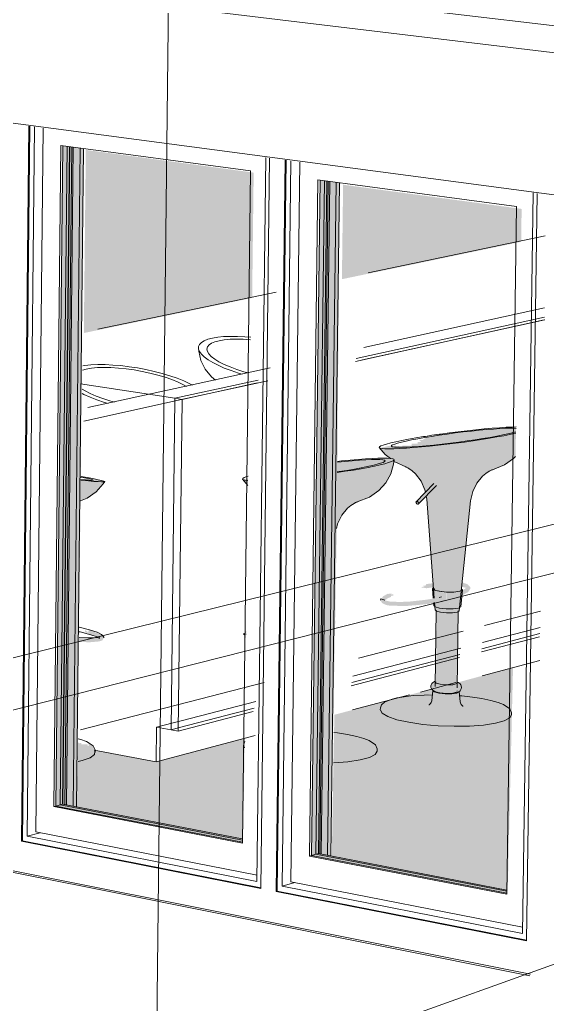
# Model space of a CAD drawing. Header units: inches. Extents: x 5690 to 5695, y -585 to 907.
# Drawn here: x 5694.4849 to 5694.5512, y 381.7441 to 381.8679 of the extents above; entities that cross this region are included whole.
import ezdxf

# ---------------------------------------------------------------- set-up
doc = ezdxf.new("R2010")
doc.units = ezdxf.units.IN
doc.header["$MEASUREMENT"] = 0
for name, color, linetype, lineweight in [('A-FLOR', 192, 'Continuous', 13), ('A-GLAZ-2', 151, 'Continuous', 9), ('A-WALL', 113, 'Continuous', 13), ('C-TOPO', 7, 'Continuous', 9), ('G-ANNO-SYMB-1', 111, 'Continuous', 9), ('I-FURN', 30, 'Continuous', 9), ('I-WALL', 2, 'Continuous', 13), ('Q-CASE', 31, 'Continuous', 9)]:
    doc.layers.add(name, color=color, linetype=linetype, lineweight=lineweight)
doc.layers.add('A-GLAZ-1', color=151, linetype='Continuous', lineweight=13, transparency=0.75)

msp = doc.modelspace()

# ---------------------------------------------------------------- hatches: boundary and pattern name
at = {"layer": 'A-GLAZ-1'}
h = msp.add_hatch(color=256, dxfattribs=at)
h.paths.add_polyline_path([(5694.51286, 381.7645), (5694.51286, 381.7649), (5694.49203, 381.76895), (5694.49253, 381.80737), (5694.49356, 381.80786), (5694.49421, 381.80831), (5694.4949, 381.80903), (5694.49558, 381.80985), (5694.49544, 381.8099), (5694.49408, 381.81011), (5694.49408, 381.81013), (5694.49374, 381.81018), (5694.49319, 381.81021), (5694.49319, 381.81013), (5694.49306, 381.81013), (5694.49302, 381.81008), (5694.49255, 381.81008), (5694.49291, 381.8517), (5694.49031, 381.85205), (5694.49028, 381.85012), (5694.48948, 381.76902), (5694.51286, 381.7645)], flags=0)
h.paths.add_polyline_path([(5694.51356, 381.8094), (5694.51356, 381.81021), (5694.51302, 381.81013), (5694.51302, 381.80998), (5694.51356, 381.80941)], flags=0)
for points in [[(5694.49294, 381.82851), (5694.51409, 381.83293), (5694.51428, 381.84868), (5694.49319, 381.85154), (5694.49296, 381.83038)], [(5694.52537, 381.83528), (5694.54789, 381.83998), (5694.54795, 381.84412), (5694.52552, 381.84716), (5694.52547, 381.84339)]]:
    msp.add_hatch(color=256, dxfattribs=at).paths.add_polyline_path(points, flags=0)
h = msp.add_hatch(color=256, dxfattribs=at)
h.paths.add_polyline_path([(5694.53803, 381.79598), (5694.53791, 381.79599), (5694.53803, 381.79463), (5694.53803, 381.79593)], flags=0)
h.paths.add_polyline_path([(5694.54611, 381.75806), (5694.54611, 381.75847), (5694.52397, 381.76275), (5694.52473, 381.80419), (5694.52487, 381.80462), (5694.52569, 381.80608), (5694.52649, 381.80679), (5694.52833, 381.80772), (5694.52931, 381.80818), (5694.53045, 381.80914), (5694.53135, 381.81048), (5694.53174, 381.81149), (5694.53197, 381.81241), (5694.53416, 381.81116), (5694.53508, 381.81027), (5694.53571, 381.809), (5694.53589, 381.80852), (5694.53676, 381.80937), (5694.53691, 381.80934), (5694.53702, 381.80923), (5694.53702, 381.80911), (5694.53692, 381.80899), (5694.53597, 381.80801), (5694.5361, 381.80721), (5694.5369, 381.79638), (5694.53716, 381.79617), (5694.53717, 381.79617), (5694.53807, 381.79598), (5694.53855, 381.79596), (5694.53846, 381.79383), (5694.53743, 381.79398), (5694.53707, 381.79407), (5694.5371, 381.7937), (5694.53724, 381.79354), (5694.53805, 381.79338), (5694.53887, 381.79333), (5694.5396, 381.79338), (5694.53997, 381.79348), (5694.5401, 381.79355), (5694.5401, 381.79397), (5694.53987, 381.7939), (5694.53926, 381.79383), (5694.53934, 381.79596), (5694.5398, 381.796), (5694.53983, 381.79602), (5694.5402, 381.79612), (5694.54038, 381.79623), (5694.54157, 381.80766), (5694.54186, 381.80869), (5694.54268, 381.81013), (5694.54342, 381.81081), (5694.54532, 381.81176), (5694.54639, 381.81231), (5694.54718, 381.81298), (5694.54725, 381.8167), (5694.54516, 381.81661), (5694.54182, 381.81631), (5694.5385, 381.8159), (5694.53693, 381.81565), (5694.53693, 381.81557), (5694.53667, 381.81553), (5694.53663, 381.81552), (5694.53647, 381.81549), (5694.53586, 381.81537), (5694.53586, 381.81522), (5694.53558, 381.81522), (5694.53558, 381.81508), (5694.53505, 381.81508), (5694.53535, 381.8148), (5694.53489, 381.8148), (5694.53489, 381.81459), (5694.53413, 381.81459), (5694.53412, 381.81437), (5694.53391, 381.81434), (5694.53298, 381.81434), (5694.53298, 381.81419), (5694.53259, 381.81421), (5694.53237, 381.81433), (5694.53235, 381.81418), (5694.53229, 381.81418), (5694.53215, 381.81435), (5694.53173, 381.81435), (5694.53173, 381.81445), (5694.53159, 381.81435), (5694.53121, 381.81431), (5694.53069, 381.81418), (5694.53038, 381.81412), (5694.53038, 381.81408), (5694.53017, 381.81405), (5694.53134, 381.81275), (5694.53035, 381.81278), (5694.52846, 381.8127), (5694.52631, 381.81252), (5694.52481, 381.81237), (5694.52506, 381.84739), (5694.52263, 381.84772), (5694.52156, 381.76281), (5694.5461, 381.75806)], flags=0)
h.paths.add_polyline_path([(5694.5385, 381.78319), (5694.53944, 381.78327), (5694.54023, 381.78355), (5694.54037, 381.7839), (5694.54027, 381.78428), (5694.54009, 381.78443), (5694.5398, 381.78456), (5694.53975, 381.78441), (5694.53927, 381.78429), (5694.53818, 381.7843), (5694.53748, 381.78441), (5694.53718, 381.78451), (5694.53715, 381.78467), (5694.53684, 381.78459), (5694.5366, 381.78428), (5694.5366, 381.78393), (5694.53669, 381.78369), (5694.53695, 381.78351), (5694.53783, 381.78326), (5694.53834, 381.78321)], flags=0)
h.paths.add_polyline_path([(5694.53886, 381.79383), (5694.53881, 381.79595), (5694.53897, 381.79593), (5694.53891, 381.79383)], flags=0)
h = msp.add_hatch(color=256, dxfattribs=at)
h.paths.add_polyline_path([(5694.5243, 381.77447), (5694.52486, 381.77451), (5694.52613, 381.7746), (5694.52766, 381.77484), (5694.52882, 381.77515), (5694.52954, 381.77553), (5694.52979, 381.77594), (5694.52975, 381.77644), (5694.5297, 381.77644), (5694.52965, 381.77656), (5694.52936, 381.77693), (5694.52903, 381.77715), (5694.5276, 381.77768), (5694.52601, 381.77803), (5694.52438, 381.77827), (5694.5243, 381.77447)], flags=0)
h.paths.add_polyline_path([(5694.5303, 381.78164), (5694.53028, 381.78143), (5694.53025, 381.78137)], flags=0)
h.paths.add_polyline_path([(5694.53947, 381.77906), (5694.5419, 381.77913), (5694.54365, 381.7793), (5694.54504, 381.77955), (5694.54597, 381.77986), (5694.54646, 381.78012), (5694.54667, 381.78052), (5694.54663, 381.781), (5694.54658, 381.781), (5694.54656, 381.78108), (5694.54622, 381.78148), (5694.54588, 381.78169), (5694.54445, 381.7822), (5694.5429, 381.78254), (5694.54023, 381.78287), (5694.54013, 381.78288), (5694.54004, 381.78343), (5694.53904, 381.78321), (5694.53819, 381.78322), (5694.53747, 381.78334), (5694.53682, 381.7835), (5694.5368, 381.78301), (5694.535, 381.78295), (5694.53361, 381.78283), (5694.53245, 381.78263), (5694.53115, 381.78229), (5694.53062, 381.78202), (5694.5303, 381.78164), (5694.5302, 381.78137), (5694.5302, 381.7811), (5694.5305, 381.78065), (5694.53124, 381.78024), (5694.53237, 381.77987), (5694.53392, 381.77954), (5694.53578, 381.77928), (5694.53783, 381.77912), (5694.53906, 381.77908)], flags=0)
h.paths.add_polyline_path([(5694.53612, 381.78163), (5694.53615, 381.78172), (5694.53623, 381.7817), (5694.53616, 381.78166)], flags=0)
h.paths.add_polyline_path([(5694.53852, 381.78426), (5694.53953, 381.78435), (5694.53979, 381.78442), (5694.53992, 381.79345), (5694.53974, 381.7934), (5694.53887, 381.79333), (5694.53802, 381.79338), (5694.53756, 381.79346), (5694.53728, 381.79353), (5694.53718, 381.7845), (5694.53785, 381.78433), (5694.5385, 381.78426)], flags=0)
h.paths.add_polyline_path([(5694.52455, 381.79196), (5694.5246, 381.79204), (5694.5246, 381.79235), (5694.52455, 381.79234), (5694.52455, 381.79199)], flags=0)
h.paths.add_polyline_path([(5694.53848, 381.79383), (5694.5385, 381.79383), (5694.53851, 381.79596), (5694.53736, 381.79612), (5694.537, 381.79627), (5694.53685, 381.79643), (5694.53676, 381.79638), (5694.53685, 381.79512), (5694.53593, 381.79497), (5694.53385, 381.79474), (5694.5326, 381.79469), (5694.53137, 381.79475), (5694.53081, 381.79488), (5694.53085, 381.79494), (5694.53105, 381.79511), (5694.53132, 381.79524), (5694.53155, 381.79534), (5694.53155, 381.79546), (5694.53181, 381.79548), (5694.53182, 381.79564), (5694.53169, 381.79564), (5694.53161, 381.79555), (5694.53161, 381.79574), (5694.53115, 381.79571), (5694.53115, 381.79573), (5694.53058, 381.79543), (5694.53034, 381.79514), (5694.53023, 381.79489), (5694.53041, 381.79455), (5694.53094, 381.79431), (5694.53138, 381.79423), (5694.53341, 381.79418), (5694.53536, 381.79435), (5694.5369, 381.79453), (5694.53694, 381.79422), (5694.53717, 381.79404), (5694.53791, 381.79389), (5694.53846, 381.79383)], flags=0)
h.paths.add_polyline_path([(5694.53886, 381.79383), (5694.53891, 381.79383), (5694.53893, 381.79463), (5694.53897, 381.79593), (5694.53881, 381.79593), (5694.53884, 381.79463)], flags=0)
h.paths.add_polyline_path([(5694.53926, 381.79383), (5694.53967, 381.79388), (5694.5401, 381.79397), (5694.54029, 381.79408), (5694.54046, 381.79553), (5694.54118, 381.79591), (5694.5413, 381.79603), (5694.5415, 381.79636), (5694.5415, 381.79657), (5694.54115, 381.79692), (5694.54059, 381.79711), (5694.54049, 381.79711), (5694.54048, 381.79659), (5694.54098, 381.79647), (5694.54083, 381.79634), (5694.54052, 381.79616), (5694.54048, 381.79623), (5694.54038, 381.79628), (5694.54035, 381.7962), (5694.53994, 381.79603), (5694.53929, 381.79593), (5694.53927, 381.79463)], flags=0)
h.paths.add_polyline_path([(5694.53803, 381.79441), (5694.53791, 381.79599), (5694.53803, 381.79598), (5694.53803, 381.79463)], flags=0)
h.paths.add_polyline_path([(5694.53076, 381.79491), (5694.53066, 381.79501), (5694.53074, 381.79494)], flags=0)
h.paths.add_polyline_path([(5694.53595, 381.79641), (5694.53689, 381.79655), (5694.53686, 381.79705), (5694.53596, 381.79694), (5694.53591, 381.7968), (5694.53559, 381.79678), (5694.53559, 381.79672), (5694.53595, 381.79679), (5694.53533, 381.7965), (5694.53559, 381.79648), (5694.53595, 381.79645)], flags=0)
h.paths.add_polyline_path([(5694.54107, 381.79651), (5694.54103, 381.79652), (5694.54107, 381.79652)], flags=0)
h.paths.add_polyline_path([(5694.53502, 381.80705), (5694.535, 381.80702), (5694.53703, 381.80919), (5694.53698, 381.80929), (5694.53681, 381.80937), (5694.53668, 381.80935), (5694.53665, 381.80932), (5694.53476, 381.80733), (5694.53489, 381.80729), (5694.535, 381.80717), (5694.53503, 381.80709)], flags=0)
h.paths.add_polyline_path([(5694.53494, 381.80699), (5694.535, 381.80708), (5694.5348, 381.80733), (5694.53474, 381.8073), (5694.53469, 381.80717), (5694.53485, 381.807)], flags=0)
h = msp.add_hatch(color=256, dxfattribs=at)
h.paths.add_polyline_path([(5694.49218, 381.77464), (5694.49306, 381.77487), (5694.49374, 381.77511), (5694.49429, 381.77558), (5694.49435, 381.77621), (5694.49429, 381.77638), (5694.49421, 381.77641), (5694.49416, 381.77657), (5694.49408, 381.77659), (5694.49406, 381.77659), (5694.49401, 381.77659), (5694.49356, 381.77694), (5694.49355, 381.77659), (5694.49343, 381.77659), (5694.49343, 381.77681), (5694.49263, 381.77681), (5694.49263, 381.77696), (5694.49234, 381.77693), (5694.49234, 381.77699), (5694.49221, 381.77698), (5694.49218, 381.77481)], flags=0)
h.paths.add_polyline_path([(5694.51317, 381.77634), (5694.51316, 381.77662), (5694.51307, 381.77682), (5694.51306, 381.77655)], flags=0)
h.paths.add_polyline_path([(5694.51317, 381.77661), (5694.51313, 381.77688), (5694.51312, 381.77675), (5694.51316, 381.77664)], flags=0)
h.paths.add_polyline_path([(5694.49372, 381.78963), (5694.49487, 381.78973), (5694.49528, 381.78986), (5694.49545, 381.79017), (5694.49521, 381.79054), (5694.49397, 381.79108), (5694.49378, 381.79114), (5694.49354, 381.79115), (5694.49354, 381.79108), (5694.49349, 381.79109), (5694.49349, 381.79088), (5694.49307, 381.79116), (5694.49307, 381.79084), (5694.49349, 381.79082), (5694.49349, 381.79068), (5694.49471, 381.79024), (5694.49446, 381.79021), (5694.49332, 381.79018), (5694.49235, 381.79017), (5694.49234, 381.78967), (5694.49348, 381.78963)], flags=0)
h.paths.add_polyline_path([(5694.51333, 381.79015), (5694.51334, 381.79105), (5694.5132, 381.79092), (5694.51303, 381.79056), (5694.51323, 381.7902), (5694.51332, 381.79015)], flags=0)
h.paths.add_polyline_path([(5694.49493, 381.79027), (5694.49501, 381.79034), (5694.49508, 381.79034)], flags=0)
h.paths.add_polyline_path([(5694.49485, 381.79028), (5694.49485, 381.7904), (5694.49485, 381.79029)], flags=0)
h = msp.add_hatch(color=256, dxfattribs=at)
h.paths.add_polyline_path([(5694.5462, 381.7584), (5694.54687, 381.78645), (5694.53983, 381.78455), (5694.54025, 381.78431), (5694.54037, 381.78413), (5694.54035, 381.78371), (5694.54022, 381.78351), (5694.5401, 381.78341), (5694.54013, 381.78333), (5694.54015, 381.78287), (5694.54106, 381.7828), (5694.54344, 381.78242), (5694.54513, 381.78199), (5694.54589, 381.78168), (5694.54641, 381.78131), (5694.54652, 381.78114), (5694.54659, 381.78099), (5694.54663, 381.781), (5694.54667, 381.78058), (5694.54666, 381.7805), (5694.54638, 381.78008), (5694.54577, 381.77975), (5694.54465, 381.77945), (5694.54317, 381.77922), (5694.54079, 381.77908), (5694.53895, 381.77908), (5694.53681, 381.77919), (5694.53472, 381.77942), (5694.53314, 381.7797), (5694.53197, 381.77999), (5694.53101, 381.78035), (5694.53039, 381.78077), (5694.5302, 381.7811), (5694.53025, 381.7813), (5694.53025, 381.78137), (5694.5303, 381.78148), (5694.5303, 381.78164), (5694.53062, 381.78202), (5694.53085, 381.78221), (5694.52443, 381.78051), (5694.52438, 381.77827), (5694.52666, 381.77789), (5694.52818, 381.7775), (5694.52903, 381.77714), (5694.52949, 381.77679), (5694.52963, 381.77659), (5694.5297, 381.77642), (5694.52972, 381.77636), (5694.52977, 381.77635), (5694.52979, 381.77594), (5694.52948, 381.7755), (5694.52866, 381.77511), (5694.52766, 381.77484), (5694.52599, 381.77459), (5694.5243, 381.77444), (5694.5241, 381.76267), (5694.54619, 381.7584)], flags=0)
h.paths.add_polyline_path([(5694.53025, 381.78135), (5694.53021, 381.78137), (5694.53025, 381.78137)], flags=0)
h.paths.add_polyline_path([(5694.53613, 381.78163), (5694.53619, 381.78172), (5694.53622, 381.78171), (5694.53613, 381.78163)], flags=0)
h.paths.add_polyline_path([(5694.53245, 381.78263), (5694.53328, 381.78278), (5694.53446, 381.78291), (5694.53682, 381.7831), (5694.53683, 381.78359), (5694.5366, 381.78373), (5694.53259, 381.78267)], flags=0)
h = msp.add_hatch(color=256, dxfattribs=at)
h.paths.add_polyline_path([(5694.51294, 381.76483), (5694.51314, 381.77639), (5694.51306, 381.77655), (5694.51311, 381.77675), (5694.51311, 381.77682), (5694.51317, 381.77706), (5694.51317, 381.77753), (5694.50204, 381.77458), (5694.49434, 381.77599), (5694.49429, 381.77558), (5694.49428, 381.77551), (5694.49374, 381.77511), (5694.49252, 381.77471), (5694.49218, 381.77464), (5694.49207, 381.76886), (5694.51293, 381.76483)], flags=0)
h.paths.add_polyline_path([(5694.5131, 381.7768), (5694.51307, 381.77682), (5694.51311, 381.77682)], flags=0)
at = {"layer": 'A-WALL'}
for points in [[(5694.48511, 381.7646), (5694.48524, 381.76464), (5694.48616, 381.85452), (5694.48602, 381.85453), (5694.48511, 381.76464)], [(5694.51709, 381.75829), (5694.51722, 381.75833), (5694.51835, 381.85025), (5694.51822, 381.85026), (5694.5171, 381.75868)], [(5694.51517, 381.75867), (5694.51517, 381.75874), (5694.48524, 381.76464), (5694.48511, 381.7646), (5694.51498, 381.75871)], [(5694.54857, 381.75208), (5694.54857, 381.75215), (5694.51714, 381.75831), (5694.51714, 381.75828), (5694.54837, 381.75212)]]:
    msp.add_hatch(color=256, dxfattribs=at).paths.add_polyline_path(points, flags=0)

# ---------------------------------------------------------------- linework, layer by layer
at = {"layer": 'A-FLOR'}
for p, q in [((5694.39178, 381.88606), (5694.60508, 381.8609)), ((5694.60468, 381.8389), (5694.3917, 381.86713))]:
    msp.add_line(p, q, dxfattribs=at)
at = {"layer": 'A-GLAZ-2'}
for p, q in [((5694.48616, 381.85451), (5694.48524, 381.76464)), ((5694.48584, 381.76524), (5694.48675, 381.85443)), ((5694.48783, 381.85429), (5694.48692, 381.76579)), ((5694.48917, 381.76896), (5694.49004, 381.85209)), ((5694.4903, 381.85205), (5694.48943, 381.76903)), ((5694.4903, 381.85205), (5694.48943, 381.76903)), ((5694.48943, 381.76903), (5694.4903, 381.85205)), ((5694.49004, 381.85209), (5694.51387, 381.8489)), ((5694.48997, 381.76918), (5694.49084, 381.85198)), ((5694.49115, 381.85194), (5694.49028, 381.76926)), ((5694.49119, 381.85192), (5694.49032, 381.76925)), ((5694.49142, 381.85189), (5694.49054, 381.7692)), ((5694.49162, 381.85185), (5694.49075, 381.76916)), ((5694.49159, 381.76899), (5694.49247, 381.85173)), ((5694.49247, 381.85173), (5694.49159, 381.76899)), ((5694.49291, 381.85167), (5694.49203, 381.7689)), ((5694.5158, 381.85058), (5694.51469, 381.75956)), ((5694.51835, 381.85024), (5694.51722, 381.75833)), ((5694.51785, 381.75894), (5694.51897, 381.85014)), ((5694.52006, 381.85001), (5694.51894, 381.75951)), ((5694.51387, 381.8489), (5694.51286, 381.76437)), ((5694.5213, 381.76274), (5694.52236, 381.84776)), ((5694.52263, 381.84772), (5694.52156, 381.76281)), ((5694.52263, 381.84772), (5694.52156, 381.76281)), ((5694.52156, 381.76281), (5694.52263, 381.84772)), ((5694.5221, 381.76296), (5694.52316, 381.84765)), ((5694.52236, 381.84776), (5694.54732, 381.84441)), ((5694.52347, 381.84761), (5694.52241, 381.76305)), ((5694.52366, 381.84757), (5694.5226, 381.763)), ((5694.52383, 381.84754), (5694.52277, 381.76297)), ((5694.52356, 381.76281), (5694.52463, 381.84742)), ((5694.52463, 381.84742), (5694.52356, 381.76281)), ((5694.52506, 381.84736), (5694.52399, 381.76273)), ((5694.54939, 381.84612), (5694.54806, 381.753)), ((5694.54732, 381.84441), (5694.5461, 381.75794)), ((5694.49028, 381.76926), (5694.48943, 381.76903)), ((5694.48997, 381.76918), (5694.48943, 381.76903)), ((5694.51286, 381.76475), (5694.48997, 381.76918)), ((5694.49028, 381.76926), (5694.51285, 381.7649)), ((5694.48917, 381.76896), (5694.48943, 381.76903)), ((5694.51286, 381.76437), (5694.48917, 381.76896)), ((5694.48943, 381.76903), (5694.51286, 381.7645)), ((5694.48943, 381.76903), (5694.51286, 381.7645)), ((5694.51286, 381.7645), (5694.48943, 381.76903)), ((5694.48584, 381.76524), (5694.48746, 381.76568)), ((5694.48692, 381.76579), (5694.5147, 381.76034)), ((5694.48524, 381.76464), (5694.51517, 381.75874)), ((5694.51469, 381.75956), (5694.48584, 381.76524)), ((5694.52241, 381.76305), (5694.52156, 381.76281)), ((5694.5221, 381.76296), (5694.52156, 381.76281)), ((5694.5461, 381.75832), (5694.5221, 381.76296)), ((5694.52241, 381.76305), (5694.5461, 381.75847)), ((5694.5213, 381.76274), (5694.52156, 381.76281)), ((5694.5461, 381.75794), (5694.5213, 381.76274)), ((5694.52156, 381.76281), (5694.5461, 381.75806)), ((5694.52156, 381.76281), (5694.5461, 381.75806)), ((5694.5461, 381.75806), (5694.52156, 381.76281)), ((5694.51785, 381.75894), (5694.51946, 381.7594)), ((5694.51894, 381.75951), (5694.54807, 381.75379)), ((5694.51722, 381.75833), (5694.54857, 381.75215)), ((5694.54806, 381.753), (5694.51785, 381.75894))]:
    msp.add_line(p, q, dxfattribs=at)
at = {"layer": 'A-WALL'}
for p, q in [((5694.39177, 381.88305), (5694.60501, 381.8574)), ((5694.48511, 381.7646), (5694.48602, 381.85452)), ((5694.51628, 381.85051), (5694.51517, 381.75867)), ((5694.51709, 381.75829), (5694.51822, 381.85025)), ((5694.54991, 381.84605), (5694.54857, 381.75208)), ((5694.44355, 381.769), (5694.54907, 381.74788)), ((5694.48524, 381.76464), (5694.48511, 381.7646)), ((5694.51517, 381.75867), (5694.48511, 381.7646)), ((5694.51722, 381.75833), (5694.51709, 381.75829)), ((5694.54857, 381.75208), (5694.51709, 381.75829))]:
    msp.add_line(p, q, dxfattribs=at)
at = {"layer": 'C-TOPO'}
for p, q in [((5694.66955, 381.7914), (5694.42615, 381.70392)), ((5694.49318, 381.75885), (5694.47423, 381.76264)), ((5694.49318, 381.75885), (5694.47423, 381.76264)), ((5694.47423, 381.76264), (5694.49318, 381.75885)), ((5694.54896, 381.74767), (5694.49318, 381.75885)), ((5694.54896, 381.74767), (5694.49318, 381.75885)), ((5694.49318, 381.75885), (5694.54896, 381.74767))]:
    msp.add_line(p, q, dxfattribs=at)
at = {"layer": 'G-ANNO-SYMB-1'}
for p, q in [((5694.50714, 382.18666), (5694.49817, 381.39344)), ((5693.95952, 381.65807), (5694.60284, 381.81705)), ((5693.82134, 381.61303), (5694.5634, 381.80122))]:
    msp.add_line(p, q, dxfattribs=at)
at = {"layer": 'I-FURN'}
for p, q in [((5694.54722, 381.81592), (5694.54715, 381.8159)), ((5694.53339, 381.81168), (5694.53194, 381.81236)), ((5694.49256, 381.81008), (5694.49315, 381.81003)), ((5694.51356, 381.80932), (5694.51288, 381.81012)), ((5694.5347, 381.8073), (5694.53691, 381.80958)), ((5694.53725, 381.80933), (5694.535, 381.80702)), ((5694.53603, 381.80762), (5694.53595, 381.80801)), ((5694.53698, 381.79519), (5694.53603, 381.80762)), ((5694.54154, 381.80743), (5694.5401, 381.79357)), ((5694.53684, 381.79517), (5694.53675, 381.79636)), ((5694.53703, 381.79622), (5694.5369, 381.79638)), ((5694.54046, 381.79632), (5694.54052, 381.79622)), ((5694.53765, 381.79605), (5694.53749, 381.79608)), ((5694.53757, 381.79527), (5694.5379, 381.79535)), ((5694.53783, 381.79602), (5694.53765, 381.79605)), ((5694.54052, 381.79622), (5694.5403, 381.79409)), ((5694.53692, 381.79421), (5694.53689, 381.79459)), ((5694.53709, 381.79367), (5694.53702, 381.79462)), ((5694.5377, 381.79473), (5694.53812, 381.79484)), ((5694.53709, 381.78406), (5694.53722, 381.79367)), ((5694.53997, 381.79358), (5694.53984, 381.78388)), ((5694.49237, 381.79151), (5694.49254, 381.79147)), ((5694.49481, 381.79017), (5694.49491, 381.79011)), ((5694.53681, 381.78354), (5694.53666, 381.78228)), ((5694.53983, 381.78352), (5694.53983, 381.78343)), ((5694.54011, 381.78342), (5694.54023, 381.78214)), ((5694.53019, 381.78111), (5694.5302, 381.78138)), ((5694.54667, 381.78076), (5694.54666, 381.78049)), ((5694.51306, 381.77681), (5694.51318, 381.77714)), ((5694.51306, 381.77654), (5694.51306, 381.77681)), ((5694.51306, 381.77655), (5694.51311, 381.77633)), ((5694.49437, 381.77604), (5694.49437, 381.77577)), ((5694.52978, 381.77622), (5694.52978, 381.77594)), ((5694.49222, 381.77463), (5694.49274, 381.77476))]:
    msp.add_line(p, q, dxfattribs=at)
for points in [[(5694.51144, 381.82378, 0), (5694.51059, 381.8241, 0), (5694.50981, 381.82445, 0), (5694.50913, 381.82479, 0), (5694.50855, 381.82515, 0), (5694.50807, 381.8255, 0), (5694.50771, 381.82585, 0), (5694.50747, 381.82618, 0), (5694.50735, 381.8265, 0), (5694.50735, 381.8268, 0), (5694.50747, 381.82707, 0), (5694.50771, 381.82732, 0), (5694.50807, 381.82754, 0), (5694.50853, 381.82772, 0), (5694.5091, 381.82787, 0)], [(5694.51389, 381.82767, 0), (5694.51297, 381.82772, 0), (5694.5121, 381.82774, 0), (5694.51131, 381.82772, 0), (5694.51058, 381.82765, 0), (5694.50995, 381.82754, 0), (5694.50942, 381.8274, 0), (5694.50899, 381.82722, 0), (5694.50867, 381.82701, 0), (5694.50848, 381.82676, 0), (5694.50841, 381.82649, 0), (5694.50846, 381.8262, 0), (5694.50864, 381.82589, 0), (5694.50895, 381.82556, 0), (5694.50938, 381.82523, 0), (5694.50992, 381.82489, 0), (5694.51058, 381.82456, 0), (5694.51132, 381.82424, 0), (5694.51215, 381.82393, 0)], [(5694.5091, 381.82787, 0), (5694.50976, 381.82798, 0), (5694.51051, 381.82806, 0), (5694.51134, 381.82809, 0)], [(5694.51134, 381.82809, 0), (5694.51223, 381.82809, 0), (5694.51318, 381.82804, 0), (5694.51393, 381.82798, 0)], [(5694.50948, 381.82259, 0), (5694.50898, 381.82299, 0), (5694.5082, 381.82396, 0), (5694.50766, 381.82505, 0), (5694.50737, 381.82622, 0), (5694.50733, 381.82661, 0)], [(5694.50478, 381.82233, 0), (5694.504, 381.82265, 0), (5694.50314, 381.82295, 0), (5694.50222, 381.82323, 0), (5694.50125, 381.82348, 0), (5694.50026, 381.82369, 0), (5694.49926, 381.82387, 0), (5694.49826, 381.82401, 0), (5694.49728, 381.82411, 0), (5694.49635, 381.82417, 0), (5694.49546, 381.82418, 0), (5694.49464, 381.82416, 0), (5694.4939, 381.82409, 0), (5694.49325, 381.82398, 0), (5694.49279, 381.82386, 0)], [(5694.4928, 381.82439, 0), (5694.49307, 381.82443, 0), (5694.49384, 381.82451, 0), (5694.49469, 381.82454, 0), (5694.4956, 381.82454, 0), (5694.49657, 381.82449, 0), (5694.49758, 381.82441, 0), (5694.49862, 381.82428, 0), (5694.49967, 381.82412, 0), (5694.50072, 381.82392, 0), (5694.50176, 381.82369, 0), (5694.50278, 381.82342, 0), (5694.50375, 381.82313, 0), (5694.50466, 381.82282, 0), (5694.5055, 381.82249, 0)], [(5694.51283, 381.82333, 0), (5694.51239, 381.82346, 0), (5694.51144, 381.82378, 0)], [(5694.51215, 381.82393, 0), (5694.51304, 381.82365, 0), (5694.51359, 381.8235, 0)], [(5694.50583, 381.8218, 0), (5694.50546, 381.822, 0), (5694.50478, 381.82233, 0)], [(5694.5055, 381.82249, 0), (5694.50628, 381.82213, 0), (5694.5066, 381.82197, 0)], [(5694.49275, 381.82146, 0), (5694.49309, 381.82126, 0), (5694.49374, 381.82092, 0), (5694.49449, 381.82059, 0), (5694.49533, 381.82027, 0)], [(5694.49459, 381.82011, 0), (5694.49373, 381.82045, 0), (5694.49296, 381.8208, 0), (5694.49275, 381.8209, 0)], [(5694.49599, 381.81965, 0), (5694.49555, 381.81979, 0), (5694.49459, 381.82011, 0)], [(5694.49533, 381.82027, 0), (5694.49622, 381.81999, 0), (5694.49678, 381.81983, 0)], [(5694.54354, 381.81637, 0), (5694.54261, 381.81629, 0), (5694.54163, 381.81619, 0), (5694.54062, 381.81607, 0), (5694.5396, 381.81595, 0), (5694.53858, 381.81581, 0), (5694.53759, 381.81567, 0), (5694.53663, 381.81552, 0), (5694.5361, 381.81543, 0)], [(5694.53761, 381.81578, 0), (5694.53776, 381.8158, 0), (5694.53887, 381.81595, 0), (5694.53999, 381.8161, 0), (5694.5411, 381.81623, 0), (5694.5422, 381.81635, 0), (5694.54325, 381.81645, 0), (5694.54425, 381.81654, 0)], [(5694.54725, 381.81651, 0), (5694.54702, 381.81653, 0), (5694.54653, 381.81654, 0), (5694.54594, 381.81653, 0), (5694.54523, 381.81649, 0), (5694.54443, 381.81644, 0), (5694.54354, 381.81637, 0)], [(5694.54425, 381.81654, 0), (5694.54516, 381.81661, 0), (5694.546, 381.81666, 0), (5694.54674, 381.81669, 0), (5694.54726, 381.8167, 0)], [(5694.53007, 381.81418, 0), (5694.53009, 381.8142, 0), (5694.53026, 381.81431, 0), (5694.53055, 381.81442, 0), (5694.53096, 381.81455, 0), (5694.5315, 381.81469, 0), (5694.53214, 381.81484, 0), (5694.53289, 381.815, 0), (5694.53373, 381.81516, 0), (5694.53464, 381.81532, 0), (5694.53563, 381.81549, 0), (5694.53587, 381.81552, 0)], [(5694.5361, 381.81543, 0), (5694.53573, 381.81537, 0), (5694.53489, 381.81522, 0), (5694.53413, 381.81508, 0), (5694.53345, 381.81493, 0), (5694.53286, 381.8148, 0), (5694.53237, 381.81467, 0), (5694.532, 381.81455, 0), (5694.53173, 381.81445, 0), (5694.53166, 381.81441, 0)], [(5694.54715, 381.8159, 0), (5694.54647, 381.81575, 0), (5694.5457, 381.8156, 0), (5694.54484, 381.81544, 0), (5694.5439, 381.81528, 0), (5694.5429, 381.81511, 0), (5694.54185, 381.81496, 0), (5694.54077, 381.8148, 0), (5694.53966, 381.81466, 0), (5694.53855, 381.81452, 0), (5694.53745, 381.81439, 0), (5694.53638, 381.81428, 0), (5694.53535, 381.81418, 0), (5694.53438, 381.8141, 0), (5694.53348, 381.81403, 0)], [(5694.5342, 381.8142, 0), (5694.53504, 381.81426, 0), (5694.53595, 381.81433, 0), (5694.53693, 381.81443, 0), (5694.53796, 381.81454, 0), (5694.539, 381.81466, 0), (5694.54006, 381.81479, 0), (5694.5411, 381.81494, 0), (5694.54212, 381.81508, 0), (5694.54309, 381.81524, 0), (5694.54399, 381.81539, 0), (5694.54483, 381.81554, 0), (5694.54558, 381.81569, 0), (5694.54622, 381.81583, 0), (5694.54676, 381.81597, 0), (5694.54719, 381.81609, 0)], [(5694.53587, 381.81552, 0), (5694.53667, 381.81565, 0), (5694.53761, 381.81578, 0)], [(5694.53017, 381.81405, 0), (5694.53006, 381.81412, 0), (5694.53007, 381.81418, 0)], [(5694.53147, 381.81272, 0), (5694.53079, 381.81325, 0), (5694.53006, 381.81411, 0)], [(5694.53348, 381.81403, 0), (5694.53264, 381.81398, 0), (5694.53191, 381.81396, 0), (5694.53128, 381.81395, 0), (5694.53078, 381.81396, 0), (5694.53041, 381.81399, 0), (5694.53017, 381.81405, 0)], [(5694.53166, 381.81441, 0), (5694.53159, 381.81435, 0), (5694.53158, 381.81428, 0), (5694.5317, 381.81421, 0), (5694.53196, 381.81417, 0), (5694.53234, 381.81415, 0), (5694.53285, 381.81415, 0), (5694.53347, 381.81416, 0), (5694.5342, 381.8142, 0)], [(5694.52477, 381.81105, 0), (5694.52501, 381.81109, 0), (5694.526, 381.81124, 0), (5694.52693, 381.8114, 0), (5694.52779, 381.81156, 0), (5694.52855, 381.81171, 0), (5694.52922, 381.81186, 0), (5694.52978, 381.812, 0), (5694.53023, 381.81213, 0), (5694.53054, 381.81225, 0), (5694.53073, 381.81235, 0), (5694.53079, 381.81244, 0), (5694.53071, 381.81251, 0), (5694.53049, 381.81256, 0), (5694.53014, 381.81259, 0), (5694.52966, 381.8126, 0), (5694.52907, 381.8126, 0), (5694.52836, 381.81257, 0), (5694.52756, 381.81252, 0), (5694.52667, 381.81245, 0)], [(5694.52667, 381.81245, 0), (5694.52573, 381.81236, 0), (5694.52481, 381.81227, 0)], [(5694.52482, 381.81237, 0), (5694.52533, 381.81243, 0), (5694.52639, 381.81253, 0), (5694.5274, 381.81262, 0)], [(5694.52729, 381.80727, 0), (5694.52884, 381.80789, 0), (5694.53, 381.8087, 0), (5694.53088, 381.80968, 0), (5694.53151, 381.81081, 0), (5694.53186, 381.81204, 0), (5694.53193, 381.81258, 0)], [(5694.5274, 381.81262, 0), (5694.52832, 381.81269, 0), (5694.52915, 381.81274, 0), (5694.5299, 381.81277, 0), (5694.53053, 381.81278, 0), (5694.53106, 381.81277, 0), (5694.53147, 381.81274, 0), (5694.53175, 381.8127, 0), (5694.5319, 381.81263, 0), (5694.53193, 381.81255, 0), (5694.53182, 381.81245, 0), (5694.53159, 381.81234, 0), (5694.53123, 381.81221, 0), (5694.53075, 381.81208, 0), (5694.53016, 381.81193, 0)], [(5694.54428, 381.81131, 0), (5694.54581, 381.81193, 0), (5694.54694, 381.81272, 0), (5694.54717, 381.81298, 0)], [(5694.53016, 381.81193, 0), (5694.52946, 381.81177, 0), (5694.52866, 381.81161, 0), (5694.52777, 381.81145, 0), (5694.52682, 381.81128, 0), (5694.52579, 381.81112, 0), (5694.52477, 381.81096, 0)], [(5694.53586, 381.80849, 0), (5694.5358, 381.80879, 0), (5694.53531, 381.80988, 0), (5694.53461, 381.81079, 0), (5694.5342, 381.81117, 0), (5694.53379, 381.81146, 0), (5694.53363, 381.81156, 0), (5694.53344, 381.81165, 0), (5694.53338, 381.81168, 0), (5694.53338, 381.81168, 0)], [(5694.54154, 381.80743, 0), (5694.5418, 381.80859, 0), (5694.54232, 381.80964, 0), (5694.54305, 381.81051, 0), (5694.54346, 381.81086, 0), (5694.54388, 381.81113, 0), (5694.54404, 381.81121, 0), (5694.54422, 381.8113, 0), (5694.54427, 381.81132, 0), (5694.54427, 381.81132, 0)], [(5694.49419, 381.80986, 0), (5694.49354, 381.80992, 0), (5694.49279, 381.81, 0), (5694.49256, 381.81002, 0)], [(5694.4935, 381.81021, 0), (5694.49302, 381.81031, 0), (5694.49258, 381.8104, 0)], [(5694.49259, 381.81048, 0), (5694.49285, 381.81043, 0), (5694.49359, 381.8103, 0), (5694.49424, 381.81018, 0)], [(5694.49315, 381.81003, 0), (5694.4936, 381.81, 0), (5694.49393, 381.80998, 0), (5694.49412, 381.80999, 0), (5694.49416, 381.81002, 0), (5694.49407, 381.81007, 0), (5694.49385, 381.81013, 0), (5694.4935, 381.81021, 0)], [(5694.49424, 381.81018, 0), (5694.49476, 381.81007, 0), (5694.49517, 381.80998, 0), (5694.49544, 381.8099, 0)], [(5694.51296, 381.81006, 0), (5694.51288, 381.81013, 0), (5694.51292, 381.81023, 0)], [(5694.51292, 381.81023, 0), (5694.5131, 381.81034, 0), (5694.51341, 381.81046, 0), (5694.51357, 381.81051, 0)], [(5694.51356, 381.80997, 0), (5694.51319, 381.81, 0), (5694.51297, 381.81006, 0)], [(5694.49252, 381.80739, 0), (5694.49336, 381.80773, 0), (5694.49451, 381.80854, 0), (5694.49539, 381.80953, 0), (5694.49559, 381.80982, 0)], [(5694.49558, 381.80981, 0), (5694.49544, 381.80979, 0), (5694.49515, 381.80979, 0), (5694.49474, 381.80982, 0), (5694.49419, 381.80986, 0)], [(5694.49544, 381.8099, 0), (5694.49558, 381.80985, 0), (5694.49558, 381.80981, 0)], [(5694.52468, 381.80393, 0), (5694.52481, 381.80452, 0), (5694.52534, 381.80559, 0), (5694.52608, 381.80647, 0), (5694.52649, 381.80682, 0), (5694.52691, 381.80709, 0), (5694.52707, 381.80718, 0), (5694.52724, 381.80726, 0), (5694.52729, 381.80728, 0), (5694.52728, 381.80728, 0)], [(5694.5348, 381.80733, 0), (5694.53476, 381.80733, 0), (5694.53472, 381.80732, 0), (5694.53469, 381.8073, 0), (5694.53468, 381.80727, 0), (5694.53467, 381.80723, 0), (5694.53468, 381.80719, 0), (5694.5347, 381.80714, 0), (5694.53472, 381.8071, 0), (5694.53476, 381.80706, 0), (5694.5348, 381.80703, 0), (5694.53485, 381.807, 0), (5694.5349, 381.80699, 0)], [(5694.535, 381.80702, 0), (5694.53502, 381.80705, 0), (5694.53503, 381.80709, 0), (5694.53502, 381.80713, 0), (5694.535, 381.80718, 0), (5694.53497, 381.80722, 0), (5694.53494, 381.80726, 0), (5694.53489, 381.80729, 0), (5694.53485, 381.80732, 0), (5694.5348, 381.80733, 0)], [(5694.5349, 381.80699, 0), (5694.53494, 381.80699, 0), (5694.53497, 381.807, 0), (5694.535, 381.80702, 0)], [(5694.53757, 381.79603, 0), (5694.53694, 381.79619, 0), (5694.53676, 381.79639, 0), (5694.53683, 381.79646, 0)], [(5694.53022, 381.79491, 0), (5694.53026, 381.79508, 0), (5694.53077, 381.7949, 0)], [(5694.54051, 381.7962, 0), (5694.54019, 381.79603, 0), (5694.53945, 381.79593, 0), (5694.53849, 381.79593, 0), (5694.53757, 381.79603, 0)], [(5694.53692, 381.79424, 0), (5694.53708, 381.79407, 0), (5694.53765, 381.79392, 0)], [(5694.53765, 381.79392, 0), (5694.53848, 381.79383, 0), (5694.53934, 381.79383, 0), (5694.54, 381.79392, 0), (5694.54029, 381.79407, 0)], [(5694.53775, 381.79341, 0), (5694.53724, 381.79354, 0), (5694.5371, 381.7937, 0)], [(5694.5401, 381.79356, 0), (5694.5401, 381.79355, 0), (5694.53984, 381.79341, 0), (5694.53925, 381.79333, 0), (5694.53849, 381.79333, 0), (5694.53775, 381.79341, 0)], [(5694.49254, 381.79147, 0), (5694.49365, 381.79119, 0), (5694.49463, 381.79088, 0), (5694.49515, 381.79062, 0), (5694.49538, 381.79041, 0), (5694.49545, 381.79025, 0), (5694.49545, 381.79018, 0)], [(5694.49235, 381.79023, 0), (5694.49346, 381.79018, 0), (5694.49399, 381.79018, 0), (5694.4944, 381.79021, 0), (5694.49468, 381.79024, 0), (5694.49477, 381.79026, 0), (5694.49485, 381.79028, 0), (5694.4949, 381.79029, 0), (5694.49493, 381.79031, 0), (5694.49495, 381.79031, 0)], [(5694.49236, 381.79095, 0), (5694.49248, 381.79092, 0), (5694.4938, 381.79057, 0), (5694.4946, 381.79029, 0), (5694.4947, 381.79023, 0)], [(5694.51303, 381.79058, 0), (5694.51306, 381.79074, 0), (5694.51333, 381.79065, 0)], [(5694.53714, 381.78472, 0), (5694.53701, 381.78468, 0), (5694.53675, 381.78453, 0), (5694.53667, 381.78444, 0), (5694.53661, 381.78435, 0), (5694.53657, 381.78426, 0), (5694.53655, 381.78416, 0), (5694.53655, 381.78406, 0), (5694.53656, 381.78395, 0), (5694.53659, 381.78386, 0), (5694.53663, 381.78376, 0), (5694.53669, 381.78368, 0), (5694.53684, 381.78354, 0), (5694.53705, 381.78342, 0), (5694.53733, 381.78333, 0), (5694.53761, 381.78327, 0)], [(5694.5377, 381.78434, 0), (5694.53718, 381.7845, 0), (5694.53716, 381.78467, 0)], [(5694.5398, 381.78462, 0), (5694.53998, 381.78456, 0), (5694.54022, 381.78438, 0), (5694.54029, 381.78429, 0), (5694.54034, 381.7842, 0), (5694.54037, 381.7841, 0), (5694.54039, 381.78399, 0), (5694.54039, 381.78389, 0), (5694.54037, 381.78379, 0), (5694.54033, 381.7837, 0), (5694.54028, 381.78361, 0), (5694.54022, 381.78353, 0), (5694.54006, 381.78341, 0), (5694.53984, 381.78331, 0), (5694.5395, 381.78323, 0), (5694.53926, 381.7832, 0), (5694.53896, 381.78318, 0), (5694.53863, 381.78318, 0), (5694.53836, 381.78319, 0), (5694.53796, 381.78322, 0), (5694.53761, 381.78327, 0)], [(5694.53982, 381.78456, 0), (5694.53979, 381.78442, 0), (5694.53932, 381.78429, 0), (5694.53852, 381.78426, 0), (5694.5377, 381.78434, 0)], [(5694.5302, 381.78138, 0), (5694.53033, 381.78176, 0), (5694.53072, 381.78209, 0), (5694.53155, 381.78244, 0), (5694.53225, 381.78262, 0), (5694.53318, 381.78278, 0), (5694.53433, 381.78291, 0), (5694.5357, 381.78299, 0), (5694.5368, 381.78301, 0)], [(5694.53753, 381.78323, 0), (5694.53698, 381.78339, 0), (5694.53682, 381.78356, 0)], [(5694.54011, 381.78342, 0), (5694.54011, 381.78339, 0), (5694.53982, 381.78324, 0), (5694.53918, 381.78315, 0), (5694.53834, 381.78314, 0), (5694.53753, 381.78323, 0)], [(5694.53769, 381.78327, 0), (5694.5385, 381.78319, 0), (5694.5393, 381.78322, 0), (5694.53978, 381.78335, 0)], [(5694.53978, 381.78335, 0), (5694.5393, 381.78322, 0), (5694.5385, 381.78319, 0), (5694.53769, 381.78327, 0)], [(5694.54014, 381.78289, 0), (5694.54044, 381.78287, 0), (5694.54176, 381.78272, 0), (5694.54294, 381.78254, 0)], [(5694.53666, 381.78228, 0), (5694.53657, 381.78204, 0), (5694.53651, 381.78194, 0), (5694.53643, 381.78186, 0), (5694.53636, 381.78179, 0), (5694.53632, 381.78177, 0), (5694.53629, 381.78176, 0), (5694.53629, 381.78175, 0)], [(5694.54023, 381.78214, 0), (5694.54031, 381.7819, 0), (5694.54037, 381.7818, 0), (5694.54044, 381.78171, 0), (5694.54051, 381.78164, 0), (5694.54055, 381.78161, 0), (5694.54057, 381.7816, 0), (5694.54059, 381.78158, 0)], [(5694.54294, 381.78254, 0), (5694.54409, 381.7823, 0), (5694.545, 381.78205, 0), (5694.54567, 381.78179, 0), (5694.54646, 381.78127, 0), (5694.54667, 381.78077, 0), (5694.54667, 381.78076, 0)], [(5694.5302, 381.7811, 0), (5694.53044, 381.78069, 0), (5694.53114, 381.78027, 0), (5694.53227, 381.77989, 0), (5694.53376, 381.77956, 0)], [(5694.53376, 381.77956, 0), (5694.53553, 381.7793, 0), (5694.53747, 381.77913, 0), (5694.53947, 381.77906, 0), (5694.54141, 381.77909, 0), (5694.54317, 381.77922, 0), (5694.54465, 381.77945, 0), (5694.54577, 381.77975, 0), (5694.54645, 381.78011, 0), (5694.54667, 381.78052, 0)], [(5694.52437, 381.77828, 0), (5694.5248, 381.77823, 0), (5694.52609, 381.77803, 0)], [(5694.52609, 381.77803, 0), (5694.52723, 381.77779, 0), (5694.52813, 381.77753, 0), (5694.52879, 381.77727, 0), (5694.52958, 381.77673, 0), (5694.52979, 381.77623, 0), (5694.52979, 381.77621, 0)], [(5694.49222, 381.7775, 0), (5694.49255, 381.77741, 0), (5694.49326, 381.77715, 0), (5694.4936, 381.77694, 0)], [(5694.4936, 381.77694, 0), (5694.49412, 381.77661, 0), (5694.49437, 381.7761, 0), (5694.49438, 381.77604, 0)], [(5694.49274, 381.77476, 0), (5694.49374, 381.77511, 0), (5694.49428, 381.77551, 0), (5694.49434, 381.77594, 0)], [(5694.52433, 381.77447, 0), (5694.52613, 381.7746, 0), (5694.52766, 381.77484, 0), (5694.52882, 381.77515, 0), (5694.52954, 381.77553, 0), (5694.52979, 381.77594, 0)]]:
    msp.add_polyline3d(points, dxfattribs=at)
at = {"layer": 'I-WALL'}
for p, q in [((5694.52814, 381.82671), (5694.55084, 381.83166)), ((5694.55085, 381.83017), (5694.52795, 381.82514)), ((5694.49346, 381.81914), (5694.51636, 381.82414)), ((5694.51606, 381.82252), (5694.50596, 381.8203)), ((5694.50595, 381.8203), (5694.49295, 381.81744)), ((5694.54327, 381.79172), (5694.55032, 381.79354)), ((5694.52746, 381.78764), (5694.54061, 381.79103)), ((5694.49253, 381.77862), (5694.51559, 381.78457))]:
    msp.add_line(p, q, dxfattribs=at)
at = {"layer": 'Q-CASE'}
for p, q in [((5694.52866, 381.83608), (5694.55091, 381.84072)), ((5694.49471, 381.82899), (5694.51712, 381.83367)), ((5694.55078, 381.83016), (5694.52706, 381.82495)), ((5694.52714, 381.8253), (5694.55081, 381.83049)), ((5694.55081, 381.83049), (5694.52714, 381.8253)), ((5694.50438, 381.8203), (5694.51483, 381.8226)), ((5694.51483, 381.8226), (5694.50438, 381.8203)), ((5694.50438, 381.8203), (5694.49254, 381.82214)), ((5694.51473, 381.82224), (5694.50529, 381.82016)), ((5694.50438, 381.8203), (5694.5039, 381.77862)), ((5694.5039, 381.77862), (5694.50438, 381.8203)), ((5694.50529, 381.82016), (5694.50438, 381.8203)), ((5694.50481, 381.77845), (5694.50529, 381.82016)), ((5694.54304, 381.78961), (5694.55029, 381.7915)), ((5694.5429, 381.78841), (5694.55019, 381.79032)), ((5694.54295, 381.78881), (5694.55023, 381.79071)), ((5694.54295, 381.78881), (5694.55023, 381.79071)), ((5694.52676, 381.78537), (5694.5403, 381.7889)), ((5694.52653, 381.78413), (5694.54015, 381.78769)), ((5694.52661, 381.78455), (5694.5402, 381.78809)), ((5694.52661, 381.78455), (5694.5402, 381.78809)), ((5694.54298, 381.78542), (5694.55023, 381.78734)), ((5694.53526, 381.78337), (5694.53969, 381.78455)), ((5694.52671, 381.78111), (5694.53388, 381.78301)), ((5694.50518, 381.77976), (5694.51454, 381.78219)), ((5694.50481, 381.77845), (5694.51423, 381.78091)), ((5694.50494, 381.77889), (5694.51433, 381.78134)), ((5694.50494, 381.77889), (5694.51433, 381.78134)), ((5694.50209, 381.77895), (5694.50415, 381.77949)), ((5694.50415, 381.77949), (5694.50518, 381.77976)), ((5694.50204, 381.77458), (5694.50209, 381.77895)), ((5694.50204, 381.77458), (5694.51448, 381.77788)), ((5694.50209, 381.77895), (5694.5039, 381.77862)), ((5694.5039, 381.77862), (5694.50494, 381.77889)), ((5694.5039, 381.77862), (5694.50494, 381.77889)), ((5694.5039, 381.77862), (5694.50481, 381.77845)), ((5694.49424, 381.77605), (5694.50204, 381.77458))]:
    msp.add_line(p, q, dxfattribs=at)

doc.saveas('drawing.dxf')
